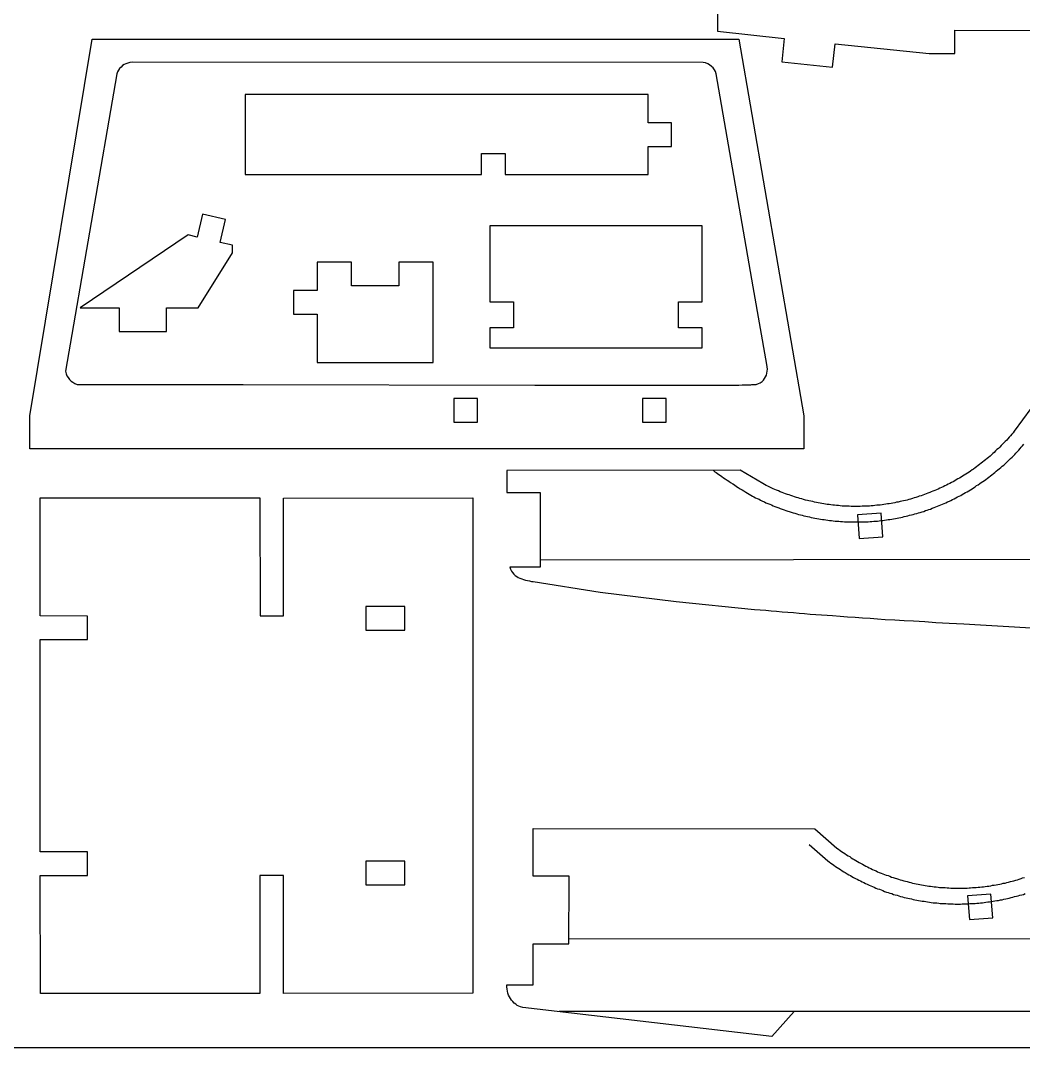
# Model space of a CAD drawing. Extents: x 11 to 591, y 39 to 419.
# Drawn here: x 301.8 to 410.3, y 39 to 150 of the extents above; entities that cross this region are included whole.
import ezdxf

# ---------------------------------------------------------------- set-up
doc = ezdxf.new("R2010")
doc.units = 0
doc.layers.get('0').update_dxf_attribs({"linetype": 'CONTINUOUS'})

msp = doc.modelspace()

# ---------------------------------------------------------------- linework, layer by layer
at = {"color": 3}
for p, q in [((377.165419, 155.730266), (377.165419, 148.805266)), ((377.165419, 148.805266), (384.390419, 148.030266)), ((402.815419, 146.380266), (402.815419, 148.930266)), ((402.815419, 148.930266), (411.590419, 148.880266)), ((302.815419, 107.230266), (309.565419, 147.930266)), ((309.565419, 147.930266), (379.465419, 147.930266)), ((379.465419, 147.930266), (386.515419, 107.230266)), ((384.390419, 148.030266), (384.115419, 145.505266)), ((389.615419, 144.930266), (389.890419, 147.455266)), ((389.890419, 147.455266), (400.065419, 146.380266)), ((313.890419, 145.455266), (313.640419, 145.405266)), ((375.640419, 145.430266), (313.890419, 145.455266)), ((375.890419, 145.380266), (375.640419, 145.430266)), ((384.115419, 145.505266), (389.615419, 144.930266)), ((400.065419, 146.380266), (402.815419, 146.380266)), ((312.315419, 144.405266), (312.240419, 144.180266)), ((312.415419, 144.605266), (312.315419, 144.405266)), ((312.540419, 144.780266), (312.415419, 144.605266)), ((312.690419, 144.930266), (312.540419, 144.780266)), ((312.840419, 145.080266), (312.690419, 144.930266)), ((313.015419, 145.205266), (312.840419, 145.080266)), ((313.215419, 145.280266), (313.015419, 145.205266)), ((313.415419, 145.355266), (313.215419, 145.280266)), ((313.640419, 145.405266), (313.415419, 145.355266)), ((376.115419, 145.280266), (375.890419, 145.380266)), ((376.315419, 145.155266), (376.115419, 145.280266)), ((376.515419, 145.005266), (376.315419, 145.155266)), ((376.690419, 144.830266), (376.515419, 145.005266)), ((376.840419, 144.630266), (376.690419, 144.830266)), ((376.965419, 144.430266), (376.840419, 144.630266)), ((377.040419, 144.180266), (376.965419, 144.430266)), ((312.240419, 144.180266), (306.690419, 112.055266)), ((381.040419, 121.155266), (377.040419, 144.180266)), ((382.515419, 112.780266), (381.040419, 121.155266)), ((382.540419, 112.530266), (382.515419, 112.780266)), ((382.565419, 112.280266), (382.540419, 112.530266)), ((382.540419, 112.055266), (382.565419, 112.280266)), ((306.690419, 112.055266), (306.765419, 111.780266)), ((306.765419, 111.780266), (306.840419, 111.555266)), ((306.840419, 111.555266), (306.965419, 111.355266)), ((306.965419, 111.355266), (307.115419, 111.155266)), ((307.115419, 111.155266), (307.290419, 110.980266)), ((381.990419, 110.930266), (382.140419, 111.080266)), ((382.140419, 111.080266), (382.265419, 111.255266)), ((382.265419, 111.255266), (382.365419, 111.430266)), ((382.365419, 111.430266), (382.465419, 111.630266)), ((382.465419, 111.630266), (382.515419, 111.830266)), ((382.515419, 111.830266), (382.540419, 112.055266)), ((307.290419, 110.980266), (307.490419, 110.855266)), ((307.490419, 110.855266), (307.690419, 110.730266)), ((307.690419, 110.730266), (307.940419, 110.630266)), ((307.940419, 110.630266), (308.940419, 110.605266)), ((308.940419, 110.605266), (309.140419, 110.605266)), ((309.140419, 110.605266), (309.365419, 110.605266)), ((309.365419, 110.605266), (309.690419, 110.605266)), ((309.690419, 110.605266), (310.065419, 110.605266)), ((310.065419, 110.605266), (310.590419, 110.605266)), ((310.590419, 110.605266), (311.165419, 110.630266)), ((311.165419, 110.630266), (311.915419, 110.630266)), ((311.915419, 110.630266), (312.915419, 110.630266)), ((312.915419, 110.630266), (314.165419, 110.630266)), ((314.165419, 110.630266), (315.890419, 110.630266)), ((315.890419, 110.630266), (317.815419, 110.630266)), ((317.815419, 110.630266), (320.965419, 110.630266)), ((320.965419, 110.630266), (325.890419, 110.630266)), ((325.890419, 110.630266), (357.440419, 110.555266)), ((357.440419, 110.555266), (363.390419, 110.530266)), ((363.390419, 110.530266), (367.215419, 110.530266)), ((367.215419, 110.530266), (369.440419, 110.530266)), ((369.440419, 110.530266), (371.715419, 110.530266)), ((371.715419, 110.530266), (373.640419, 110.530266)), ((373.640419, 110.530266), (375.040419, 110.530266)), ((375.040419, 110.530266), (376.165419, 110.530266)), ((376.165419, 110.530266), (377.065419, 110.555266)), ((377.065419, 110.555266), (377.890419, 110.555266)), ((377.890419, 110.555266), (378.490419, 110.555266)), ((378.490419, 110.555266), (379.065419, 110.555266)), ((379.065419, 110.555266), (379.490419, 110.555266)), ((379.490419, 110.555266), (379.840419, 110.580266)), ((379.840419, 110.580266), (380.115419, 110.580266)), ((380.115419, 110.580266), (380.340419, 110.580266)), ((380.340419, 110.580266), (380.540419, 110.580266)), ((380.540419, 110.580266), (380.665419, 110.580266)), ((380.665419, 110.580266), (380.790419, 110.580266)), ((380.790419, 110.580266), (380.890419, 110.605266)), ((380.890419, 110.605266), (380.990419, 110.605266)), ((380.990419, 110.605266), (381.065419, 110.605266)), ((381.065419, 110.605266), (381.140419, 110.605266)), ((381.140419, 110.605266), (381.190419, 110.605266)), ((381.190419, 110.605266), (381.215419, 110.605266)), ((381.215419, 110.605266), (381.240419, 110.605266)), ((381.240419, 110.605266), (381.265419, 110.605266)), ((381.265419, 110.605266), (381.290419, 110.630266)), ((381.290419, 110.630266), (381.315419, 110.630266)), ((381.315419, 110.630266), (381.315419, 110.630266)), ((381.315419, 110.630266), (381.340419, 110.630266)), ((381.340419, 110.630266), (381.590419, 110.705266)), ((381.340419, 110.630266), (381.340419, 110.630266)), ((381.590419, 110.705266), (381.790419, 110.805266)), ((381.790419, 110.805266), (381.990419, 110.930266)), ((411.040419, 108.030266), (409.265419, 105.555266)), ((302.815419, 103.655266), (302.815419, 107.230266)), ((386.515419, 107.230266), (386.515419, 103.655266)), ((409.265419, 105.555266), (409.140419, 105.405266)), ((408.290419, 104.455266), (408.140419, 104.305266)), ((408.440419, 104.605266), (408.290419, 104.455266)), ((408.565419, 104.755266), (408.440419, 104.605266)), ((408.715419, 104.930266), (408.565419, 104.755266)), ((408.865419, 105.080266), (408.715419, 104.930266)), ((408.990419, 105.230266), (408.865419, 105.080266)), ((409.140419, 105.405266), (408.990419, 105.230266)), ((386.515419, 103.655266), (302.815419, 103.655266)), ((407.090419, 103.280266), (406.940419, 103.155266)), ((407.240419, 103.430266), (407.090419, 103.280266)), ((407.390419, 103.580266), (407.240419, 103.430266)), ((407.540419, 103.705266), (407.390419, 103.580266)), ((407.690419, 103.855266), (407.540419, 103.705266)), ((407.840419, 104.005266), (407.690419, 103.855266)), ((407.990419, 104.155266), (407.840419, 104.005266)), ((408.140419, 104.305266), (407.990419, 104.155266)), ((405.840419, 102.230266), (405.665419, 102.105266)), ((405.990419, 102.355266), (405.840419, 102.230266)), ((406.165419, 102.480266), (405.990419, 102.355266)), ((406.315419, 102.605266), (406.165419, 102.480266)), ((406.465419, 102.730266), (406.315419, 102.605266)), ((406.640419, 102.880266), (406.465419, 102.730266)), ((406.790419, 103.005266), (406.640419, 102.880266)), ((406.940419, 103.155266), (406.790419, 103.005266)), ((379.615419, 101.355266), (354.415419, 101.330266)), ((354.415419, 101.330266), (354.415419, 98.955266)), ((382.065419, 99.905266), (379.615419, 101.355266)), ((404.190419, 101.030266), (404.015419, 100.930266)), ((404.365419, 101.155266), (404.190419, 101.030266)), ((404.515419, 101.255266), (404.365419, 101.155266)), ((404.690419, 101.380266), (404.515419, 101.255266)), ((404.865419, 101.480266), (404.690419, 101.380266)), ((405.015419, 101.605266), (404.865419, 101.480266)), ((405.190419, 101.730266), (405.015419, 101.605266)), ((405.340419, 101.855266), (405.190419, 101.730266)), ((405.515419, 101.980266), (405.340419, 101.855266)), ((405.665419, 102.105266), (405.515419, 101.980266)), ((382.240419, 99.805266), (382.065419, 99.905266)), ((402.290419, 99.905266), (402.115419, 99.830266)), ((402.465419, 100.005266), (402.290419, 99.905266)), ((402.640419, 100.105266), (402.465419, 100.005266)), ((402.815419, 100.205266), (402.640419, 100.105266)), ((402.990419, 100.305266), (402.815419, 100.205266)), ((403.165419, 100.405266), (402.990419, 100.305266)), ((403.340419, 100.505266), (403.165419, 100.405266)), ((403.515419, 100.605266), (403.340419, 100.505266)), ((403.665419, 100.705266), (403.515419, 100.605266)), ((403.840419, 100.805266), (403.665419, 100.705266)), ((404.015419, 100.930266), (403.840419, 100.805266)), ((354.415419, 98.955266), (357.990419, 98.955266)), ((357.990419, 98.955266), (357.990419, 90.880266)), ((382.440419, 99.705266), (382.240419, 99.805266)), ((382.615419, 99.630266), (382.440419, 99.705266)), ((382.815419, 99.530266), (382.615419, 99.630266)), ((382.990419, 99.455266), (382.815419, 99.530266)), ((383.190419, 99.355266), (382.990419, 99.455266)), ((383.390419, 99.280266), (383.190419, 99.355266)), ((383.565419, 99.205266), (383.390419, 99.280266)), ((383.765419, 99.105266), (383.565419, 99.205266)), ((383.965419, 99.030266), (383.765419, 99.105266)), ((384.165419, 98.955266), (383.965419, 99.030266)), ((384.340419, 98.880266), (384.165419, 98.955266)), ((384.540419, 98.805266), (384.340419, 98.880266)), ((384.740419, 98.730266), (384.540419, 98.805266)), ((399.915419, 98.855266), (399.740419, 98.780266)), ((400.115419, 98.930266), (399.915419, 98.855266)), ((400.290419, 99.005266), (400.115419, 98.930266)), ((400.465419, 99.080266), (400.290419, 99.005266)), ((400.665419, 99.155266), (400.465419, 99.080266)), ((400.840419, 99.230266), (400.665419, 99.155266)), ((401.015419, 99.305266), (400.840419, 99.230266)), ((401.215419, 99.405266), (401.015419, 99.305266)), ((401.390419, 99.480266), (401.215419, 99.405266)), ((401.565419, 99.555266), (401.390419, 99.480266)), ((401.740419, 99.655266), (401.565419, 99.555266)), ((401.915419, 99.730266), (401.740419, 99.655266)), ((402.115419, 99.830266), (401.915419, 99.730266)), ((303.965419, 85.605266), (303.965419, 98.355266)), ((303.965419, 98.355266), (327.690419, 98.355266)), ((327.690419, 98.355266), (327.740419, 85.605266)), ((330.265419, 98.330266), (350.715419, 98.355266)), ((330.265419, 85.605266), (330.265419, 98.330266)), ((350.715419, 98.355266), (350.715419, 44.830266)), ((384.915419, 98.680266), (384.740419, 98.730266)), ((385.115419, 98.605266), (384.915419, 98.680266)), ((385.315419, 98.530266), (385.115419, 98.605266)), ((385.515419, 98.480266), (385.315419, 98.530266)), ((385.715419, 98.405266), (385.515419, 98.480266)), ((385.890419, 98.355266), (385.715419, 98.405266)), ((386.090419, 98.305266), (385.890419, 98.355266)), ((386.290419, 98.255266), (386.090419, 98.305266)), ((386.490419, 98.180266), (386.290419, 98.255266)), ((386.690419, 98.130266), (386.490419, 98.180266)), ((386.890419, 98.080266), (386.690419, 98.130266)), ((387.065419, 98.030266), (386.890419, 98.080266)), ((387.265419, 98.005266), (387.065419, 98.030266)), ((387.465419, 97.955266), (387.265419, 98.005266)), ((387.665419, 97.905266), (387.465419, 97.955266)), ((387.865419, 97.855266), (387.665419, 97.905266)), ((388.065419, 97.830266), (387.865419, 97.855266)), ((388.265419, 97.780266), (388.065419, 97.830266)), ((388.465419, 97.755266), (388.265419, 97.780266)), ((388.665419, 97.730266), (388.465419, 97.755266)), ((388.840419, 97.680266), (388.665419, 97.730266)), ((389.040419, 97.655266), (388.840419, 97.680266)), ((395.365419, 97.680266), (395.165419, 97.630266)), ((395.565419, 97.705266), (395.365419, 97.680266)), ((395.740419, 97.730266), (395.565419, 97.705266)), ((395.940419, 97.755266), (395.740419, 97.730266)), ((396.140419, 97.805266), (395.940419, 97.755266)), ((396.340419, 97.830266), (396.140419, 97.805266)), ((396.515419, 97.880266), (396.340419, 97.830266)), ((396.715419, 97.905266), (396.515419, 97.880266)), ((396.915419, 97.955266), (396.715419, 97.905266)), ((397.090419, 98.005266), (396.915419, 97.955266)), ((397.290419, 98.055266), (397.090419, 98.005266)), ((397.490419, 98.080266), (397.290419, 98.055266)), ((397.665419, 98.130266), (397.490419, 98.080266)), ((397.865419, 98.180266), (397.665419, 98.130266)), ((398.040419, 98.230266), (397.865419, 98.180266)), ((398.240419, 98.305266), (398.040419, 98.230266)), ((398.440419, 98.355266), (398.240419, 98.305266)), ((398.615419, 98.405266), (398.440419, 98.355266)), ((398.815419, 98.480266), (398.615419, 98.405266)), ((398.990419, 98.530266), (398.815419, 98.480266)), ((399.190419, 98.580266), (398.990419, 98.530266)), ((399.365419, 98.655266), (399.190419, 98.580266)), ((399.565419, 98.730266), (399.365419, 98.655266)), ((399.740419, 98.780266), (399.565419, 98.730266)), ((389.240419, 97.630266), (389.040419, 97.655266)), ((389.440419, 97.605266), (389.240419, 97.630266)), ((389.640419, 97.580266), (389.440419, 97.605266)), ((389.840419, 97.555266), (389.640419, 97.580266)), ((390.040419, 97.530266), (389.840419, 97.555266)), ((390.240419, 97.530266), (390.040419, 97.530266)), ((390.440419, 97.505266), (390.240419, 97.530266)), ((390.640419, 97.480266), (390.440419, 97.505266)), ((390.840419, 97.480266), (390.640419, 97.480266)), ((391.040419, 97.455266), (390.840419, 97.480266)), ((391.240419, 97.455266), (391.040419, 97.455266)), ((391.415419, 97.455266), (391.240419, 97.455266)), ((391.615419, 97.430266), (391.415419, 97.455266)), ((391.815419, 97.430266), (391.615419, 97.430266)), ((392.015419, 97.430266), (391.815419, 97.430266)), ((392.215419, 97.430266), (392.015419, 97.430266)), ((392.415419, 97.430266), (392.215419, 97.430266)), ((392.615419, 97.430266), (392.415419, 97.430266)), ((392.815419, 97.455266), (392.615419, 97.430266)), ((393.015419, 97.455266), (392.815419, 97.455266)), ((393.215419, 97.455266), (393.015419, 97.455266)), ((393.390419, 97.480266), (393.215419, 97.455266)), ((393.590419, 97.480266), (393.390419, 97.480266)), ((393.790419, 97.505266), (393.590419, 97.480266)), ((393.990419, 97.505266), (393.790419, 97.505266)), ((394.190419, 97.530266), (393.990419, 97.505266)), ((394.390419, 97.555266), (394.190419, 97.530266)), ((394.590419, 97.555266), (394.390419, 97.555266)), ((394.765419, 97.580266), (394.590419, 97.555266)), ((394.965419, 97.605266), (394.765419, 97.580266)), ((395.165419, 97.630266), (394.965419, 97.605266)), ((357.990419, 91.680266), (577.065419, 91.880266)), ((357.990419, 90.880266), (354.715419, 90.880266)), ((354.715419, 90.880266), (354.790419, 90.655266)), ((354.790419, 90.655266), (354.890419, 90.455266)), ((354.890419, 90.455266), (355.015419, 90.280266)), ((355.015419, 90.280266), (355.140419, 90.130266)), ((355.140419, 90.130266), (355.290419, 89.980266)), ((355.290419, 89.980266), (355.465419, 89.855266)), ((355.465419, 89.855266), (355.640419, 89.755266)), ((355.640419, 89.755266), (355.815419, 89.680266)), ((355.815419, 89.680266), (356.015419, 89.605266)), ((356.015419, 89.605266), (356.215419, 89.530266)), ((356.215419, 89.530266), (356.415419, 89.480266)), ((356.415419, 89.480266), (356.640419, 89.430266)), ((356.640419, 89.430266), (356.840419, 89.380266)), ((356.840419, 89.380266), (357.065419, 89.330266)), ((357.065419, 89.330266), (357.265419, 89.305266)), ((357.265419, 89.305266), (364.490419, 88.180266)), ((364.490419, 88.180266), (372.690419, 87.155266)), ((372.690419, 87.155266), (381.190419, 86.305266)), ((309.065419, 85.580266), (303.965419, 85.605266)), ((309.065419, 83.055266), (309.065419, 85.580266)), ((327.740419, 85.605266), (330.265419, 85.605266)), ((381.190419, 86.305266), (381.790419, 86.255266)), ((381.790419, 86.255266), (382.390419, 86.205266)), ((382.390419, 86.205266), (382.990419, 86.155266)), ((382.990419, 86.155266), (383.565419, 86.105266)), ((383.565419, 86.105266), (384.165419, 86.055266)), ((384.165419, 86.055266), (384.790419, 86.005266)), ((384.790419, 86.005266), (385.390419, 85.955266)), ((385.390419, 85.955266), (385.990419, 85.905266)), ((385.990419, 85.905266), (386.590419, 85.855266)), ((386.590419, 85.855266), (387.190419, 85.805266)), ((387.190419, 85.805266), (387.790419, 85.755266)), ((387.790419, 85.755266), (388.415419, 85.730266)), ((388.415419, 85.730266), (389.015419, 85.680266)), ((389.015419, 85.680266), (389.615419, 85.630266)), ((389.615419, 85.630266), (390.440419, 85.580266)), ((390.440419, 85.580266), (391.240419, 85.505266)), ((391.240419, 85.505266), (392.065419, 85.455266)), ((392.065419, 85.455266), (392.865419, 85.405266)), ((392.865419, 85.405266), (393.690419, 85.355266)), ((393.690419, 85.355266), (394.490419, 85.280266)), ((394.490419, 85.280266), (395.315419, 85.230266)), ((395.315419, 85.230266), (396.340419, 85.180266)), ((396.340419, 85.180266), (397.340419, 85.105266)), ((397.340419, 85.105266), (398.365419, 85.055266)), ((398.365419, 85.055266), (399.590419, 84.980266)), ((399.590419, 84.980266), (400.790419, 84.905266)), ((400.790419, 84.905266), (402.215419, 84.805266)), ((402.215419, 84.805266), (403.815419, 84.730266)), ((403.815419, 84.730266), (405.615419, 84.630266)), ((405.615419, 84.630266), (406.815419, 84.555266)), ((406.815419, 84.555266), (412.315419, 84.255266)), ((303.965419, 60.105266), (303.965419, 83.055266)), ((303.965419, 83.055266), (309.065419, 83.055266)), ((357.265419, 62.380266), (357.265419, 62.605266)), ((357.265419, 62.605266), (387.715419, 62.580266)), ((357.265419, 62.180266), (357.265419, 62.380266)), ((357.265419, 61.955266), (357.265419, 62.180266)), ((387.715419, 62.580266), (387.715419, 62.580266)), ((387.715419, 62.580266), (390.090419, 60.505266)), ((357.265419, 61.755266), (357.265419, 61.955266)), ((357.265419, 61.530266), (357.265419, 61.755266)), ((357.265419, 61.330266), (357.265419, 61.530266)), ((357.265419, 61.105266), (357.265419, 61.330266)), ((357.265419, 60.905266), (357.265419, 61.105266)), ((309.065419, 60.105266), (303.965419, 60.105266)), ((309.065419, 57.555266), (309.065419, 60.105266)), ((357.265419, 60.680266), (357.265419, 60.905266)), ((357.265419, 60.480266), (357.265419, 60.680266)), ((357.265419, 60.255266), (357.265419, 60.480266)), ((357.265419, 60.055266), (357.265419, 60.255266)), ((357.265419, 59.830266), (357.265419, 60.055266)), ((390.090419, 60.505266), (390.265419, 60.380266)), ((390.265419, 60.380266), (390.440419, 60.255266)), ((390.440419, 60.255266), (390.590419, 60.130266)), ((390.590419, 60.130266), (390.765419, 60.030266)), ((390.765419, 60.030266), (390.940419, 59.905266)), ((357.265419, 59.605266), (357.265419, 59.830266)), ((357.265419, 59.405266), (357.265419, 59.605266)), ((357.265419, 59.180266), (357.265419, 59.405266)), ((357.265419, 58.980266), (357.265419, 59.180266)), ((357.265419, 58.755266), (357.265419, 58.980266)), ((390.940419, 59.905266), (391.115419, 59.780266)), ((391.115419, 59.780266), (391.290419, 59.680266)), ((391.290419, 59.680266), (391.465419, 59.580266)), ((391.465419, 59.580266), (391.615419, 59.455266)), ((391.615419, 59.455266), (391.790419, 59.355266)), ((391.790419, 59.355266), (391.965419, 59.255266)), ((391.965419, 59.255266), (392.140419, 59.155266)), ((392.140419, 59.155266), (392.315419, 59.055266)), ((392.315419, 59.055266), (392.490419, 58.955266)), ((392.490419, 58.955266), (392.690419, 58.855266)), ((392.690419, 58.855266), (392.865419, 58.755266)), ((357.265419, 58.555266), (357.265419, 58.755266)), ((357.265419, 58.330266), (357.265419, 58.555266)), ((357.265419, 58.130266), (357.265419, 58.330266)), ((357.265419, 57.905266), (357.265419, 58.130266)), ((357.265419, 57.705266), (357.265419, 57.905266)), ((392.865419, 58.755266), (393.040419, 58.655266)), ((393.040419, 58.655266), (393.215419, 58.555266)), ((393.215419, 58.555266), (393.390419, 58.480266)), ((393.390419, 58.480266), (393.565419, 58.380266)), ((393.565419, 58.380266), (393.765419, 58.305266)), ((393.765419, 58.305266), (393.940419, 58.205266)), ((393.940419, 58.205266), (394.115419, 58.130266)), ((394.115419, 58.130266), (394.315419, 58.055266)), ((394.315419, 58.055266), (394.490419, 57.955266)), ((394.490419, 57.955266), (394.665419, 57.880266)), ((394.665419, 57.880266), (394.865419, 57.805266)), ((394.865419, 57.805266), (395.040419, 57.730266)), ((395.040419, 57.730266), (395.240419, 57.655266)), ((303.965419, 57.530266), (309.065419, 57.555266)), ((303.990419, 44.805266), (303.965419, 57.530266)), ((330.265419, 57.555266), (327.715419, 57.530266)), ((327.715419, 57.530266), (327.715419, 44.805266)), ((330.265419, 44.805266), (330.265419, 57.555266)), ((357.265419, 57.480266), (357.265419, 57.705266)), ((357.690419, 57.480266), (357.265419, 57.480266)), ((357.915419, 57.480266), (357.690419, 57.480266)), ((358.140419, 57.480266), (357.915419, 57.480266)), ((358.340419, 57.480266), (358.140419, 57.480266)), ((358.565419, 57.480266), (358.340419, 57.480266)), ((358.765419, 57.480266), (358.565419, 57.480266)), ((358.990419, 57.480266), (358.765419, 57.480266)), ((359.415419, 57.480266), (358.990419, 57.480266)), ((359.640419, 57.480266), (359.415419, 57.480266)), ((359.840419, 57.480266), (359.640419, 57.480266)), ((360.065419, 57.480266), (359.840419, 57.480266)), ((360.265419, 57.480266), (360.065419, 57.480266)), ((360.490419, 57.480266), (360.265419, 57.480266)), ((360.690419, 57.480266), (360.490419, 57.480266)), ((361.140419, 57.480266), (360.690419, 57.480266)), ((361.115419, 50.155266), (361.140419, 57.080266)), ((361.140419, 57.080266), (361.140419, 57.480266)), ((395.240419, 57.655266), (395.415419, 57.580266)), ((395.415419, 57.580266), (395.615419, 57.530266)), ((395.615419, 57.530266), (395.790419, 57.455266)), ((395.790419, 57.455266), (395.990419, 57.380266)), ((395.990419, 57.380266), (396.165419, 57.330266)), ((396.165419, 57.330266), (396.365419, 57.255266)), ((396.365419, 57.255266), (396.540419, 57.205266)), ((396.540419, 57.205266), (396.740419, 57.130266)), ((396.740419, 57.130266), (396.940419, 57.080266)), ((396.940419, 57.080266), (397.115419, 57.030266)), ((397.115419, 57.030266), (397.315419, 56.980266)), ((397.315419, 56.980266), (397.515419, 56.930266)), ((397.515419, 56.930266), (397.690419, 56.880266)), ((397.690419, 56.880266), (397.890419, 56.830266)), ((397.890419, 56.830266), (398.090419, 56.780266)), ((398.090419, 56.780266), (398.265419, 56.730266)), ((398.265419, 56.730266), (398.465419, 56.680266)), ((398.465419, 56.680266), (398.665419, 56.655266)), ((398.665419, 56.655266), (398.865419, 56.605266)), ((407.690419, 56.605266), (407.890419, 56.655266)), ((407.890419, 56.655266), (408.065419, 56.705266)), ((408.065419, 56.705266), (408.265419, 56.730266)), ((408.265419, 56.730266), (408.465419, 56.780266)), ((408.465419, 56.780266), (408.640419, 56.830266)), ((408.640419, 56.830266), (408.840419, 56.880266)), ((408.840419, 56.880266), (409.040419, 56.930266)), ((409.040419, 56.930266), (409.215419, 56.980266)), ((409.215419, 56.980266), (409.415419, 57.030266)), ((409.415419, 57.030266), (409.615419, 57.080266)), ((409.615419, 57.080266), (409.790419, 57.155266)), ((409.790419, 57.155266), (409.990419, 57.205266)), ((409.990419, 57.205266), (410.165419, 57.280266)), ((410.165419, 57.280266), (410.365419, 57.330266)), ((398.865419, 56.605266), (399.040419, 56.580266)), ((399.040419, 56.580266), (399.240419, 56.530266)), ((399.240419, 56.530266), (399.440419, 56.505266)), ((399.440419, 56.505266), (399.640419, 56.455266)), ((399.640419, 56.455266), (399.840419, 56.430266)), ((399.840419, 56.430266), (400.015419, 56.405266)), ((400.015419, 56.405266), (400.215419, 56.380266)), ((400.215419, 56.380266), (400.415419, 56.355266)), ((400.415419, 56.355266), (400.615419, 56.330266)), ((400.615419, 56.330266), (400.815419, 56.305266)), ((400.815419, 56.305266), (401.015419, 56.280266)), ((401.015419, 56.280266), (401.190419, 56.255266)), ((401.190419, 56.255266), (401.390419, 56.255266)), ((401.390419, 56.255266), (401.590419, 56.230266)), ((401.590419, 56.230266), (401.790419, 56.230266)), ((401.790419, 56.230266), (401.990419, 56.205266)), ((401.990419, 56.205266), (402.190419, 56.205266)), ((402.190419, 56.205266), (402.390419, 56.180266)), ((402.390419, 56.180266), (402.590419, 56.180266)), ((402.590419, 56.180266), (402.765419, 56.180266)), ((402.765419, 56.180266), (402.965419, 56.180266)), ((402.965419, 56.180266), (403.165419, 56.180266)), ((403.165419, 56.180266), (403.365419, 56.180266)), ((403.365419, 56.180266), (403.565419, 56.180266)), ((403.565419, 56.180266), (403.765419, 56.180266)), ((403.765419, 56.180266), (403.965419, 56.180266)), ((403.965419, 56.180266), (404.165419, 56.180266)), ((404.165419, 56.180266), (404.365419, 56.205266)), ((404.365419, 56.205266), (404.540419, 56.205266)), ((404.540419, 56.205266), (404.740419, 56.230266)), ((404.740419, 56.230266), (404.940419, 56.230266)), ((404.940419, 56.230266), (405.140419, 56.255266)), ((405.140419, 56.255266), (405.340419, 56.280266)), ((405.340419, 56.280266), (405.540419, 56.280266)), ((405.540419, 56.280266), (405.740419, 56.305266)), ((405.740419, 56.305266), (405.940419, 56.330266)), ((405.940419, 56.330266), (406.115419, 56.355266)), ((406.115419, 56.355266), (406.315419, 56.380266)), ((406.315419, 56.380266), (406.515419, 56.405266)), ((406.515419, 56.405266), (406.715419, 56.430266)), ((406.715419, 56.430266), (406.915419, 56.480266)), ((406.915419, 56.480266), (407.090419, 56.505266)), ((407.090419, 56.505266), (407.290419, 56.530266)), ((407.290419, 56.530266), (407.490419, 56.580266)), ((407.490419, 56.580266), (407.690419, 56.605266)), ((357.265419, 45.730266), (357.265419, 50.155266)), ((357.265419, 50.155266), (357.490419, 50.155266)), ((357.490419, 50.155266), (357.690419, 50.155266)), ((357.690419, 50.155266), (357.915419, 50.155266)), ((357.915419, 50.155266), (358.115419, 50.155266)), ((358.115419, 50.155266), (358.340419, 50.155266)), ((358.340419, 50.155266), (358.565419, 50.155266)), ((358.565419, 50.155266), (358.765419, 50.155266)), ((358.765419, 50.155266), (358.990419, 50.155266)), ((358.990419, 50.155266), (359.190419, 50.155266)), ((359.190419, 50.155266), (359.415419, 50.155266)), ((359.415419, 50.155266), (359.615419, 50.155266)), ((359.615419, 50.155266), (359.840419, 50.155266)), ((359.840419, 50.155266), (360.065419, 50.155266)), ((360.065419, 50.155266), (360.265419, 50.155266)), ((360.265419, 50.155266), (360.490419, 50.155266)), ((360.490419, 50.155266), (360.690419, 50.155266)), ((360.690419, 50.155266), (360.915419, 50.155266)), ((360.915419, 50.155266), (361.115419, 50.155266)), ((580.215419, 50.530266), (361.115419, 50.705266)), ((354.415419, 45.505266), (354.415419, 45.730266)), ((354.415419, 45.730266), (357.265419, 45.730266)), ((304.015419, 44.805266), (303.990419, 44.805266)), ((303.990419, 44.805266), (303.990419, 44.805266)), ((303.990419, 44.805266), (303.990419, 44.805266)), ((304.065419, 44.805266), (304.015419, 44.805266)), ((304.115419, 44.805266), (304.065419, 44.805266)), ((304.165419, 44.805266), (304.115419, 44.805266)), ((304.215419, 44.805266), (304.165419, 44.805266)), ((304.290419, 44.805266), (304.215419, 44.805266)), ((304.390419, 44.805266), (304.290419, 44.805266)), ((304.465419, 44.805266), (304.390419, 44.805266)), ((304.565419, 44.805266), (304.465419, 44.805266)), ((304.690419, 44.805266), (304.565419, 44.805266)), ((304.790419, 44.805266), (304.690419, 44.805266)), ((304.915419, 44.805266), (304.790419, 44.805266)), ((305.040419, 44.805266), (304.915419, 44.805266)), ((305.190419, 44.805266), (305.040419, 44.805266)), ((305.340419, 44.805266), (305.190419, 44.805266)), ((305.490419, 44.805266), (305.340419, 44.805266)), ((305.665419, 44.805266), (305.490419, 44.805266)), ((305.815419, 44.805266), (305.665419, 44.805266)), ((305.990419, 44.805266), (305.815419, 44.805266)), ((306.190419, 44.805266), (305.990419, 44.805266)), ((306.365419, 44.805266), (306.190419, 44.805266)), ((306.565419, 44.805266), (306.365419, 44.805266)), ((306.765419, 44.805266), (306.565419, 44.805266)), ((306.965419, 44.805266), (306.765419, 44.805266)), ((307.190419, 44.805266), (306.965419, 44.805266)), ((307.415419, 44.805266), (307.190419, 44.805266)), ((307.640419, 44.805266), (307.415419, 44.805266)), ((307.865419, 44.805266), (307.640419, 44.805266)), ((308.090419, 44.805266), (307.865419, 44.805266)), ((308.340419, 44.805266), (308.090419, 44.805266)), ((308.565419, 44.805266), (308.340419, 44.805266)), ((308.815419, 44.805266), (308.565419, 44.805266)), ((309.090419, 44.805266), (308.815419, 44.805266)), ((309.340419, 44.805266), (309.090419, 44.805266)), ((309.590419, 44.805266), (309.340419, 44.805266)), ((309.865419, 44.805266), (309.590419, 44.805266)), ((310.140419, 44.805266), (309.865419, 44.805266)), ((310.390419, 44.805266), (310.140419, 44.805266)), ((310.665419, 44.805266), (310.390419, 44.805266)), ((310.965419, 44.805266), (310.665419, 44.805266)), ((311.240419, 44.805266), (310.965419, 44.805266)), ((311.515419, 44.805266), (311.240419, 44.805266)), ((311.815419, 44.805266), (311.515419, 44.805266)), ((312.090419, 44.805266), (311.815419, 44.805266)), ((312.390419, 44.805266), (312.090419, 44.805266)), ((312.690419, 44.805266), (312.390419, 44.805266)), ((312.965419, 44.805266), (312.690419, 44.805266)), ((313.265419, 44.805266), (312.965419, 44.805266)), ((313.565419, 44.805266), (313.265419, 44.805266)), ((313.865419, 44.805266), (313.565419, 44.805266)), ((314.165419, 44.805266), (313.865419, 44.805266)), ((314.465419, 44.805266), (314.165419, 44.805266)), ((314.765419, 44.805266), (314.465419, 44.805266)), ((315.090419, 44.805266), (314.765419, 44.805266)), ((315.390419, 44.805266), (315.090419, 44.805266)), ((315.690419, 44.805266), (315.390419, 44.805266)), ((315.990419, 44.805266), (315.690419, 44.805266)), ((316.290419, 44.805266), (315.990419, 44.805266)), ((316.590419, 44.805266), (316.290419, 44.805266)), ((316.890419, 44.805266), (316.590419, 44.805266)), ((317.215419, 44.805266), (316.890419, 44.805266)), ((317.515419, 44.805266), (317.215419, 44.805266)), ((317.815419, 44.805266), (317.515419, 44.805266)), ((318.115419, 44.805266), (317.815419, 44.805266)), ((318.415419, 44.805266), (318.115419, 44.805266)), ((318.690419, 44.805266), (318.415419, 44.805266)), ((318.990419, 44.805266), (318.690419, 44.805266)), ((319.290419, 44.805266), (318.990419, 44.805266)), ((319.590419, 44.805266), (319.290419, 44.805266)), ((319.865419, 44.805266), (319.590419, 44.805266)), ((320.165419, 44.805266), (319.865419, 44.805266)), ((320.440419, 44.805266), (320.165419, 44.805266)), ((320.715419, 44.805266), (320.440419, 44.805266)), ((320.990419, 44.805266), (320.715419, 44.805266)), ((321.265419, 44.805266), (320.990419, 44.805266)), ((321.540419, 44.805266), (321.265419, 44.805266)), ((321.815419, 44.805266), (321.540419, 44.805266)), ((322.090419, 44.805266), (321.815419, 44.805266)), ((322.340419, 44.805266), (322.090419, 44.805266)), ((322.590419, 44.805266), (322.340419, 44.805266)), ((322.840419, 44.805266), (322.590419, 44.805266)), ((323.090419, 44.805266), (322.840419, 44.805266)), ((323.340419, 44.805266), (323.090419, 44.805266)), ((323.590419, 44.805266), (323.340419, 44.805266)), ((323.815419, 44.805266), (323.590419, 44.805266)), ((324.040419, 44.805266), (323.815419, 44.805266)), ((324.265419, 44.805266), (324.040419, 44.805266)), ((324.490419, 44.805266), (324.265419, 44.805266)), ((324.715419, 44.805266), (324.490419, 44.805266)), ((324.915419, 44.805266), (324.715419, 44.805266)), ((325.115419, 44.805266), (324.915419, 44.805266)), ((325.315419, 44.805266), (325.115419, 44.805266)), ((325.490419, 44.805266), (325.315419, 44.805266)), ((325.690419, 44.805266), (325.490419, 44.805266)), ((325.865419, 44.805266), (325.690419, 44.805266)), ((326.015419, 44.805266), (325.865419, 44.805266)), ((326.190419, 44.805266), (326.015419, 44.805266)), ((326.340419, 44.805266), (326.190419, 44.805266)), ((326.490419, 44.805266), (326.340419, 44.805266)), ((326.640419, 44.805266), (326.490419, 44.805266)), ((326.765419, 44.805266), (326.640419, 44.805266)), ((326.890419, 44.805266), (326.765419, 44.805266)), ((327.015419, 44.805266), (326.890419, 44.805266)), ((327.115419, 44.805266), (327.015419, 44.805266)), ((327.215419, 44.805266), (327.115419, 44.805266)), ((327.315419, 44.805266), (327.215419, 44.805266)), ((327.390419, 44.805266), (327.315419, 44.805266)), ((327.465419, 44.805266), (327.390419, 44.805266)), ((327.515419, 44.805266), (327.465419, 44.805266)), ((327.590419, 44.805266), (327.515419, 44.805266)), ((327.615419, 44.805266), (327.590419, 44.805266)), ((327.665419, 44.805266), (327.615419, 44.805266)), ((327.690419, 44.805266), (327.665419, 44.805266)), ((327.715419, 44.805266), (327.690419, 44.805266)), ((327.715419, 44.805266), (327.715419, 44.805266)), ((350.715419, 44.830266), (330.265419, 44.805266)), ((354.440419, 45.255266), (354.415419, 45.505266)), ((354.465419, 45.030266), (354.440419, 45.255266)), ((354.515419, 44.830266), (354.465419, 45.030266)), ((354.590419, 44.605266), (354.515419, 44.830266)), ((354.690419, 44.430266), (354.590419, 44.605266)), ((354.790419, 44.230266), (354.690419, 44.430266)), ((354.915419, 44.055266), (354.790419, 44.230266)), ((355.040419, 43.905266), (354.915419, 44.055266)), ((355.190419, 43.755266), (355.040419, 43.905266)), ((355.365419, 43.630266), (355.190419, 43.755266)), ((355.515419, 43.505266), (355.365419, 43.630266)), ((355.715419, 43.405266), (355.515419, 43.505266)), ((355.890419, 43.330266), (355.715419, 43.405266)), ((356.115419, 43.280266), (355.890419, 43.330266)), ((383.065419, 40.155266), (356.115419, 43.280266)), ((385.465419, 42.830266), (383.065419, 40.155266)), ((514.140419, 42.830266), (385.465419, 42.830266))]:
    msp.add_line(p, q, dxfattribs=at)
at = {"color": 2}
for p, q in [((369.665419, 141.955266), (326.115419, 141.955266)), ((326.115419, 141.955266), (326.115419, 133.305266)), ((369.665419, 138.880266), (369.665419, 141.955266)), ((372.215419, 138.880266), (369.665419, 138.880266)), ((372.215419, 136.330266), (372.215419, 138.880266)), ((351.665419, 133.305266), (351.665419, 135.580266)), ((351.665419, 135.580266), (354.215419, 135.580266)), ((354.215419, 135.580266), (354.215419, 133.305266)), ((369.665419, 133.305266), (369.665419, 136.330266)), ((369.665419, 136.330266), (372.215419, 136.330266)), ((326.115419, 133.305266), (351.665419, 133.305266)), ((354.215419, 133.305266), (369.665419, 133.305266)), ((321.515419, 129.030266), (320.940419, 126.555266)), ((323.990419, 128.455266), (321.515419, 129.030266)), ((323.415419, 125.980266), (323.990419, 128.455266)), ((375.515419, 127.755266), (352.565419, 127.755266)), ((352.565419, 127.755266), (352.565419, 119.555266)), ((375.515419, 119.555266), (375.515419, 127.755266)), ((319.965419, 126.780266), (308.290419, 118.905266)), ((320.940419, 126.555266), (319.965419, 126.780266)), ((324.740419, 125.680266), (323.415419, 125.980266)), ((324.740419, 124.855266), (324.740419, 125.680266)), ((321.040419, 118.905266), (324.740419, 124.855266)), ((337.615419, 123.830266), (333.890419, 123.830266)), ((333.890419, 123.830266), (333.890419, 120.780266)), ((337.615419, 121.280266), (337.615419, 123.830266)), ((346.440419, 123.830266), (342.715419, 123.830266)), ((342.715419, 123.830266), (342.715419, 121.280266)), ((346.440419, 113.005266), (346.440419, 123.830266)), ((342.715419, 121.280266), (337.615419, 121.280266)), ((333.890419, 120.780266), (331.340419, 120.780266)), ((331.340419, 120.780266), (331.340419, 118.230266)), ((308.290419, 118.905266), (312.490419, 118.905266)), ((312.490419, 118.905266), (312.490419, 116.355266)), ((317.590419, 116.355266), (317.590419, 118.905266)), ((317.590419, 118.905266), (321.040419, 118.905266)), ((352.565419, 119.555266), (355.115419, 119.555266)), ((355.115419, 119.555266), (355.115419, 116.755266)), ((372.965419, 116.755266), (372.965419, 119.555266)), ((372.965419, 119.555266), (375.515419, 119.555266)), ((331.340419, 118.230266), (333.890419, 118.230266)), ((333.890419, 118.230266), (333.890419, 113.005266)), ((355.115419, 116.755266), (352.565419, 116.755266)), ((352.565419, 116.755266), (352.565419, 114.580266)), ((375.515419, 116.755266), (372.965419, 116.755266)), ((375.515419, 114.580266), (375.515419, 116.755266)), ((312.490419, 116.355266), (317.590419, 116.355266)), ((352.565419, 114.580266), (375.515419, 114.580266)), ((333.890419, 113.005266), (346.440419, 113.005266))]:
    msp.add_line(p, q, dxfattribs=at)
at = {"color": 7}
for p, q in [((348.665419, 109.105266), (348.665419, 106.555266)), ((351.215419, 109.105266), (348.665419, 109.105266)), ((351.215419, 106.555266), (351.215419, 109.105266)), ((371.615419, 109.105266), (369.065419, 109.105266)), ((369.065419, 109.105266), (369.065419, 106.555266)), ((371.615419, 106.555266), (371.615419, 109.105266)), ((348.665419, 106.555266), (351.215419, 106.555266)), ((369.065419, 106.555266), (371.615419, 106.555266)), ((394.865419, 96.705266), (392.315419, 96.530266)), ((395.040419, 94.155266), (394.865419, 96.705266)), ((392.315419, 96.530266), (392.490419, 93.980266)), ((392.490419, 93.980266), (395.040419, 94.155266)), ((339.140419, 86.605266), (339.140419, 84.055266)), ((343.390419, 86.605266), (339.140419, 86.605266)), ((343.390419, 84.055266), (343.390419, 86.605266)), ((339.140419, 84.055266), (343.390419, 84.055266)), ((343.390419, 59.080266), (339.140419, 59.080266)), ((339.140419, 59.080266), (339.140419, 56.530266)), ((343.390419, 56.530266), (343.390419, 59.080266)), ((339.140419, 56.530266), (343.390419, 56.530266)), ((406.740419, 55.530266), (404.215419, 55.330266)), ((406.940419, 52.980266), (406.740419, 55.530266)), ((404.215419, 55.330266), (404.415419, 52.780266)), ((404.415419, 52.780266), (406.940419, 52.980266))]:
    msp.add_line(p, q, dxfattribs=at)
at = {"color": 1}
for p, q in [((409.440419, 103.205266), (409.590419, 103.355266)), ((409.590419, 103.355266), (409.740419, 103.530266)), ((409.740419, 103.530266), (409.890419, 103.680266)), ((409.890419, 103.680266), (410.015419, 103.830266)), ((410.015419, 103.830266), (410.165419, 103.980266)), ((410.165419, 103.980266), (410.290419, 104.155266)), ((408.265419, 102.055266), (408.415419, 102.180266)), ((408.415419, 102.180266), (408.565419, 102.330266)), ((408.565419, 102.330266), (408.715419, 102.480266)), ((408.715419, 102.480266), (408.865419, 102.630266)), ((408.865419, 102.630266), (409.015419, 102.755266)), ((409.015419, 102.755266), (409.165419, 102.905266)), ((409.165419, 102.905266), (409.315419, 103.055266)), ((409.315419, 103.055266), (409.440419, 103.205266)), ((376.690419, 101.355266), (376.790419, 101.280266)), ((376.790419, 101.280266), (376.890419, 101.180266)), ((376.890419, 101.180266), (377.040419, 101.105266)), ((377.040419, 101.105266), (377.165419, 100.980266)), ((407.015419, 100.980266), (407.165419, 101.105266)), ((407.165419, 101.105266), (407.315419, 101.230266)), ((407.315419, 101.230266), (407.490419, 101.380266)), ((407.490419, 101.380266), (407.640419, 101.505266)), ((407.640419, 101.505266), (407.790419, 101.630266)), ((407.790419, 101.630266), (407.940419, 101.780266)), ((407.940419, 101.780266), (408.115419, 101.905266)), ((408.115419, 101.905266), (408.265419, 102.055266)), ((377.165419, 100.980266), (377.315419, 100.880266)), ((377.315419, 100.880266), (377.490419, 100.780266)), ((377.490419, 100.780266), (377.640419, 100.655266)), ((377.640419, 100.655266), (377.840419, 100.530266)), ((377.840419, 100.530266), (378.015419, 100.405266)), ((378.015419, 100.405266), (378.215419, 100.280266)), ((378.215419, 100.280266), (378.390419, 100.155266)), ((378.390419, 100.155266), (378.590419, 100.005266)), ((378.590419, 100.005266), (378.815419, 99.880266)), ((405.365419, 99.780266), (405.540419, 99.905266)), ((405.540419, 99.905266), (405.690419, 100.005266)), ((405.690419, 100.005266), (405.865419, 100.130266)), ((405.865419, 100.130266), (406.040419, 100.255266)), ((406.040419, 100.255266), (406.190419, 100.355266)), ((406.190419, 100.355266), (406.365419, 100.480266)), ((406.365419, 100.480266), (406.515419, 100.605266)), ((406.515419, 100.605266), (406.690419, 100.730266)), ((406.690419, 100.730266), (406.840419, 100.855266)), ((406.840419, 100.855266), (407.015419, 100.980266)), ((378.815419, 99.880266), (379.015419, 99.755266)), ((379.015419, 99.755266), (379.215419, 99.605266)), ((379.215419, 99.605266), (379.415419, 99.480266)), ((379.415419, 99.480266), (379.615419, 99.355266)), ((379.615419, 99.355266), (379.840419, 99.230266)), ((379.840419, 99.230266), (380.040419, 99.105266)), ((380.040419, 99.105266), (380.240419, 98.980266)), ((380.240419, 98.980266), (380.415419, 98.855266)), ((380.415419, 98.855266), (380.615419, 98.755266)), ((403.640419, 98.730266), (403.815419, 98.830266)), ((403.815419, 98.830266), (403.990419, 98.930266)), ((403.990419, 98.930266), (404.165419, 99.030266)), ((404.165419, 99.030266), (404.340419, 99.130266)), ((404.340419, 99.130266), (404.515419, 99.230266)), ((404.515419, 99.230266), (404.690419, 99.355266)), ((404.690419, 99.355266), (404.865419, 99.455266)), ((404.865419, 99.455266), (405.040419, 99.555266)), ((405.040419, 99.555266), (405.190419, 99.680266)), ((405.190419, 99.680266), (405.365419, 99.780266)), ((380.615419, 98.755266), (380.790419, 98.655266)), ((380.790419, 98.655266), (380.965419, 98.555266)), ((380.965419, 98.555266), (381.115419, 98.480266)), ((381.115419, 98.480266), (381.290419, 98.380266)), ((381.290419, 98.380266), (381.465419, 98.305266)), ((381.465419, 98.305266), (381.665419, 98.205266)), ((381.665419, 98.205266), (381.840419, 98.105266)), ((381.840419, 98.105266), (382.040419, 98.005266)), ((382.040419, 98.005266), (382.240419, 97.930266)), ((382.240419, 97.930266), (382.415419, 97.830266)), ((382.415419, 97.830266), (382.615419, 97.755266)), ((382.615419, 97.755266), (382.815419, 97.680266)), ((382.815419, 97.680266), (383.015419, 97.605266)), ((401.315419, 97.605266), (401.515419, 97.680266)), ((401.515419, 97.680266), (401.690419, 97.755266)), ((401.690419, 97.755266), (401.865419, 97.830266)), ((401.865419, 97.830266), (402.040419, 97.930266)), ((402.040419, 97.930266), (402.240419, 98.005266)), ((402.240419, 98.005266), (402.415419, 98.080266)), ((402.415419, 98.080266), (402.590419, 98.180266)), ((402.590419, 98.180266), (402.765419, 98.255266)), ((402.765419, 98.255266), (402.940419, 98.355266)), ((402.940419, 98.355266), (403.115419, 98.455266)), ((403.115419, 98.455266), (403.290419, 98.555266)), ((403.290419, 98.555266), (403.465419, 98.630266)), ((403.465419, 98.630266), (403.640419, 98.730266)), ((383.015419, 97.605266), (383.190419, 97.505266)), ((383.190419, 97.505266), (383.390419, 97.430266)), ((383.390419, 97.430266), (383.590419, 97.355266)), ((383.590419, 97.355266), (383.790419, 97.280266)), ((383.790419, 97.280266), (383.965419, 97.205266)), ((383.965419, 97.205266), (384.165419, 97.155266)), ((384.165419, 97.155266), (384.365419, 97.080266)), ((384.365419, 97.080266), (384.565419, 97.005266)), ((384.565419, 97.005266), (384.765419, 96.930266)), ((384.765419, 96.930266), (384.940419, 96.880266)), ((384.940419, 96.880266), (385.140419, 96.805266)), ((385.140419, 96.805266), (385.340419, 96.755266)), ((385.340419, 96.755266), (385.540419, 96.705266)), ((385.540419, 96.705266), (385.740419, 96.630266)), ((385.740419, 96.630266), (385.940419, 96.580266)), ((385.940419, 96.580266), (386.140419, 96.530266)), ((398.140419, 96.530266), (398.340419, 96.580266)), ((398.340419, 96.580266), (398.515419, 96.630266)), ((398.515419, 96.630266), (398.715419, 96.680266)), ((398.715419, 96.680266), (398.890419, 96.730266)), ((398.890419, 96.730266), (399.090419, 96.780266)), ((399.090419, 96.780266), (399.290419, 96.855266)), ((399.290419, 96.855266), (399.465419, 96.905266)), ((399.465419, 96.905266), (399.665419, 96.980266)), ((399.665419, 96.980266), (399.840419, 97.030266)), ((399.840419, 97.030266), (400.040419, 97.105266)), ((400.040419, 97.105266), (400.215419, 97.155266)), ((400.215419, 97.155266), (400.390419, 97.230266)), ((400.390419, 97.230266), (400.590419, 97.305266)), ((400.590419, 97.305266), (400.765419, 97.380266)), ((400.765419, 97.380266), (400.965419, 97.455266)), ((400.965419, 97.455266), (401.140419, 97.530266)), ((401.140419, 97.530266), (401.315419, 97.605266)), ((386.140419, 96.530266), (386.315419, 96.480266)), ((386.315419, 96.480266), (386.515419, 96.430266)), ((386.515419, 96.430266), (386.715419, 96.380266)), ((386.715419, 96.380266), (386.915419, 96.330266)), ((386.915419, 96.330266), (387.115419, 96.305266)), ((387.115419, 96.305266), (387.315419, 96.255266)), ((387.315419, 96.255266), (387.515419, 96.205266)), ((387.515419, 96.205266), (387.715419, 96.180266)), ((387.715419, 96.180266), (387.915419, 96.130266)), ((387.915419, 96.130266), (388.115419, 96.105266)), ((388.115419, 96.105266), (388.315419, 96.055266)), ((388.315419, 96.055266), (388.515419, 96.030266)), ((388.515419, 96.030266), (388.715419, 96.005266)), ((388.715419, 96.005266), (388.890419, 95.980266)), ((388.890419, 95.980266), (389.090419, 95.955266)), ((389.090419, 95.955266), (389.290419, 95.930266)), ((389.290419, 95.930266), (389.490419, 95.905266)), ((389.490419, 95.905266), (389.690419, 95.880266)), ((389.690419, 95.880266), (389.890419, 95.855266)), ((389.890419, 95.855266), (390.090419, 95.830266)), ((390.090419, 95.830266), (390.290419, 95.830266)), ((390.290419, 95.830266), (390.490419, 95.805266)), ((390.490419, 95.805266), (390.690419, 95.805266)), ((390.690419, 95.805266), (390.890419, 95.780266)), ((390.890419, 95.780266), (391.090419, 95.780266)), ((391.090419, 95.780266), (391.290419, 95.755266)), ((391.290419, 95.755266), (391.490419, 95.755266)), ((391.490419, 95.755266), (391.690419, 95.755266)), ((391.690419, 95.755266), (391.890419, 95.755266)), ((391.890419, 95.755266), (392.090419, 95.755266)), ((392.090419, 95.755266), (392.290419, 95.755266)), ((392.290419, 95.755266), (392.490419, 95.755266)), ((392.490419, 95.755266), (392.690419, 95.755266)), ((392.690419, 95.755266), (392.865419, 95.755266)), ((392.865419, 95.755266), (393.065419, 95.755266)), ((393.065419, 95.755266), (393.265419, 95.780266)), ((393.265419, 95.780266), (393.465419, 95.780266)), ((393.465419, 95.780266), (393.665419, 95.805266)), ((393.665419, 95.805266), (393.865419, 95.805266)), ((393.865419, 95.805266), (394.065419, 95.830266)), ((394.065419, 95.830266), (394.265419, 95.830266)), ((394.265419, 95.830266), (394.465419, 95.855266)), ((394.465419, 95.855266), (394.640419, 95.880266)), ((394.640419, 95.880266), (394.840419, 95.905266)), ((394.840419, 95.905266), (395.040419, 95.930266)), ((395.040419, 95.930266), (395.240419, 95.955266)), ((395.240419, 95.955266), (395.440419, 95.980266)), ((395.440419, 95.980266), (395.640419, 96.005266)), ((395.640419, 96.005266), (395.815419, 96.030266)), ((395.815419, 96.030266), (396.015419, 96.055266)), ((396.015419, 96.055266), (396.215419, 96.105266)), ((396.215419, 96.105266), (396.415419, 96.130266)), ((396.415419, 96.130266), (396.590419, 96.180266)), ((396.590419, 96.180266), (396.790419, 96.205266)), ((396.790419, 96.205266), (396.990419, 96.255266)), ((396.990419, 96.255266), (397.190419, 96.280266)), ((397.190419, 96.280266), (397.365419, 96.330266)), ((397.365419, 96.330266), (397.565419, 96.380266)), ((397.565419, 96.380266), (397.765419, 96.430266)), ((397.765419, 96.430266), (397.940419, 96.480266)), ((397.940419, 96.480266), (398.140419, 96.530266)), ((387.090419, 60.880266), (389.090419, 59.130266)), ((389.090419, 59.130266), (389.265419, 59.005266)), ((389.265419, 59.005266), (389.415419, 58.880266)), ((389.415419, 58.880266), (389.590419, 58.755266)), ((389.590419, 58.755266), (389.765419, 58.655266)), ((389.765419, 58.655266), (389.940419, 58.530266)), ((389.940419, 58.530266), (390.115419, 58.405266)), ((390.115419, 58.405266), (390.290419, 58.305266)), ((390.290419, 58.305266), (390.465419, 58.180266)), ((390.465419, 58.180266), (390.640419, 58.055266)), ((390.640419, 58.055266), (390.815419, 57.955266)), ((390.815419, 57.955266), (390.990419, 57.855266)), ((390.990419, 57.855266), (391.190419, 57.730266)), ((391.190419, 57.730266), (391.365419, 57.630266)), ((391.365419, 57.630266), (391.540419, 57.530266)), ((391.540419, 57.530266), (391.715419, 57.430266)), ((391.715419, 57.430266), (391.890419, 57.330266)), ((391.890419, 57.330266), (392.090419, 57.230266)), ((392.090419, 57.230266), (392.265419, 57.130266)), ((392.265419, 57.130266), (392.440419, 57.030266)), ((392.440419, 57.030266), (392.640419, 56.955266)), ((392.640419, 56.955266), (392.815419, 56.855266)), ((392.815419, 56.855266), (392.990419, 56.780266)), ((392.990419, 56.780266), (393.190419, 56.680266)), ((393.190419, 56.680266), (393.365419, 56.605266)), ((393.365419, 56.605266), (393.565419, 56.505266)), ((393.565419, 56.505266), (393.740419, 56.430266)), ((393.740419, 56.430266), (393.915419, 56.355266)), ((393.915419, 56.355266), (394.115419, 56.280266)), ((394.115419, 56.280266), (394.290419, 56.180266)), ((394.290419, 56.180266), (394.490419, 56.105266)), ((394.490419, 56.105266), (394.690419, 56.055266)), ((394.690419, 56.055266), (394.865419, 55.980266)), ((394.865419, 55.980266), (395.065419, 55.905266)), ((395.065419, 55.905266), (395.240419, 55.830266)), ((395.240419, 55.830266), (395.440419, 55.755266)), ((395.440419, 55.755266), (395.615419, 55.705266)), ((395.615419, 55.705266), (395.815419, 55.630266)), ((395.815419, 55.630266), (396.015419, 55.580266)), ((396.015419, 55.580266), (396.190419, 55.505266)), ((396.190419, 55.505266), (396.390419, 55.455266)), ((410.065419, 55.455266), (410.240419, 55.505266)), ((410.240419, 55.505266), (410.440419, 55.580266)), ((396.390419, 55.455266), (396.590419, 55.405266)), ((396.590419, 55.405266), (396.790419, 55.355266)), ((396.790419, 55.355266), (396.965419, 55.280266)), ((396.965419, 55.280266), (397.165419, 55.230266)), ((397.165419, 55.230266), (397.365419, 55.180266)), ((397.365419, 55.180266), (397.565419, 55.130266)), ((397.565419, 55.130266), (397.740419, 55.105266)), ((397.740419, 55.105266), (397.940419, 55.055266)), ((397.940419, 55.055266), (398.140419, 55.005266)), ((398.140419, 55.005266), (398.340419, 54.955266)), ((398.340419, 54.955266), (398.515419, 54.930266)), ((398.515419, 54.930266), (398.715419, 54.880266)), ((398.715419, 54.880266), (398.915419, 54.855266)), ((398.915419, 54.855266), (399.115419, 54.805266)), ((399.115419, 54.805266), (399.315419, 54.780266)), ((399.315419, 54.780266), (399.515419, 54.755266)), ((399.515419, 54.755266), (399.690419, 54.730266)), ((399.690419, 54.730266), (399.890419, 54.680266)), ((399.890419, 54.680266), (400.090419, 54.655266)), ((400.090419, 54.655266), (400.290419, 54.630266)), ((400.290419, 54.630266), (400.490419, 54.605266)), ((400.490419, 54.605266), (400.690419, 54.605266)), ((400.690419, 54.605266), (400.890419, 54.580266)), ((400.890419, 54.580266), (401.090419, 54.555266)), ((401.090419, 54.555266), (401.265419, 54.530266)), ((401.265419, 54.530266), (401.465419, 54.530266)), ((401.465419, 54.530266), (401.665419, 54.505266)), ((401.665419, 54.505266), (401.865419, 54.505266)), ((401.865419, 54.505266), (402.065419, 54.480266)), ((402.065419, 54.480266), (402.265419, 54.480266)), ((402.265419, 54.480266), (402.465419, 54.480266)), ((402.465419, 54.480266), (402.665419, 54.480266)), ((402.665419, 54.480266), (402.865419, 54.455266)), ((402.865419, 54.455266), (403.065419, 54.455266)), ((403.065419, 54.455266), (403.240419, 54.455266)), ((403.240419, 54.455266), (403.440419, 54.455266)), ((403.440419, 54.455266), (403.640419, 54.480266)), ((403.640419, 54.480266), (403.840419, 54.480266)), ((403.840419, 54.480266), (404.040419, 54.480266)), ((404.040419, 54.480266), (404.240419, 54.480266)), ((404.240419, 54.480266), (404.440419, 54.505266)), ((404.440419, 54.505266), (404.640419, 54.505266)), ((404.640419, 54.505266), (404.815419, 54.530266)), ((404.815419, 54.530266), (405.015419, 54.530266)), ((405.015419, 54.530266), (405.215419, 54.555266)), ((405.215419, 54.555266), (405.415419, 54.555266)), ((405.415419, 54.555266), (405.615419, 54.580266)), ((405.615419, 54.580266), (405.815419, 54.605266)), ((405.815419, 54.605266), (406.015419, 54.630266)), ((406.015419, 54.630266), (406.190419, 54.655266)), ((406.190419, 54.655266), (406.390419, 54.680266)), ((406.390419, 54.680266), (406.590419, 54.705266)), ((406.590419, 54.705266), (406.790419, 54.730266)), ((406.790419, 54.730266), (406.990419, 54.755266)), ((406.990419, 54.755266), (407.165419, 54.805266)), ((407.165419, 54.805266), (407.365419, 54.830266)), ((407.365419, 54.830266), (407.565419, 54.855266)), ((407.565419, 54.855266), (407.765419, 54.905266)), ((407.765419, 54.905266), (407.940419, 54.930266)), ((407.940419, 54.930266), (408.140419, 54.980266)), ((408.140419, 54.980266), (408.340419, 55.030266)), ((408.340419, 55.030266), (408.540419, 55.055266)), ((408.540419, 55.055266), (408.715419, 55.105266)), ((408.715419, 55.105266), (408.915419, 55.155266)), ((408.915419, 55.155266), (409.115419, 55.205266)), ((409.115419, 55.205266), (409.290419, 55.255266)), ((409.290419, 55.255266), (409.490419, 55.305266)), ((409.490419, 55.305266), (409.665419, 55.355266)), ((409.665419, 55.355266), (409.865419, 55.405266)), ((409.865419, 55.405266), (410.065419, 55.455266)), ((385.465419, 42.830266), (360.065419, 42.830266))]:
    msp.add_line(p, q, dxfattribs=at)
at = {"color": 5}
msp.add_line((11.215419, 38.955266), (591.140419, 38.955266), dxfattribs=at)

doc.saveas('drawing.dxf')
